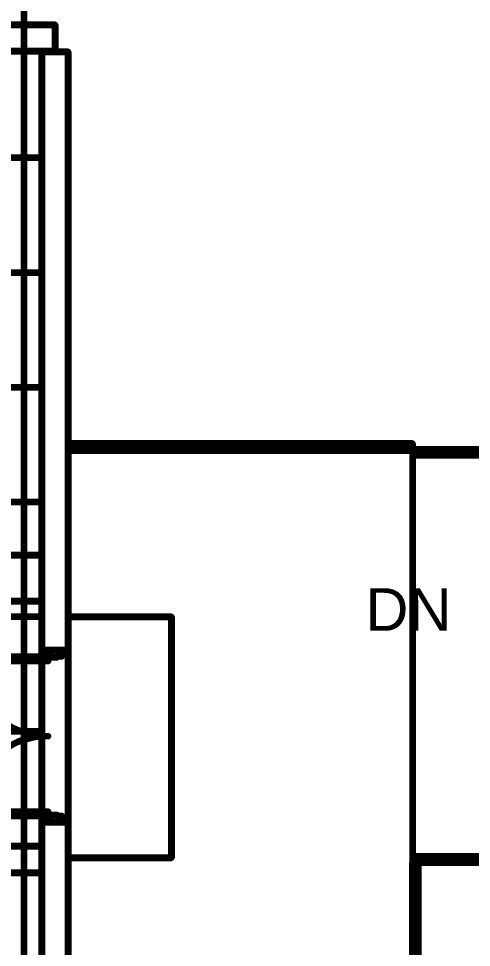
# Model space of a CAD drawing. Extents: x 0 to 1153, y 0 to 816.
# Drawn here: x 679.1 to 704.6, y 647.1 to 699.4 of the extents above; entities that cross this region are included whole.
import ezdxf

# ---------------------------------------------------------------- set-up
doc = ezdxf.new("R2010")
doc.units = 0
doc.header["$MEASUREMENT"] = 0
doc.layers.add('Arch', color=7, linetype='Continuous')
doc.styles.add('p2c-2', font='arial.ttf')

msp = doc.modelspace()

# ---------------------------------------------------------------- linework, layer by layer
at = {"layer": 'Arch', "color": 11, "linetype": 'Continuous', "lineweight": 211}
for p, q in [((679.418, 361.77), (679.418, 717.391)), ((680.413, 691.557), (629.973, 691.557)), ((680.413, 685.091), (629.973, 685.091)), ((680.413, 678.625), (629.973, 678.625)), ((680.413, 672.158), (629.973, 672.158)), ((680.413, 665.692), (629.973, 665.692)), ((680.413, 659.225), (629.973, 659.225))]:
    msp.add_line(p, q, dxfattribs=at)
for points in [[(629.232, 699.061), (681.164, 699.061), (629.232, 699.061), (629.232, 697.579)], [(681.164, 697.579), (681.164, 699.061), (681.164, 697.579), (629.232, 697.579)], [(680.413, 697.579), (629.973, 697.579), (629.973, 652.759), (680.413, 652.759), (680.413, 697.579), (629.973, 697.579), (629.973, 652.759), (680.413, 652.759)], [(701.305, 675.46), (701.305, 675.132), (701.305, 675.46), (681.905, 675.46), (681.905, 675.132), (681.905, 675.46)], [(681.905, 633.095), (681.905, 675.068), (701.305, 675.068), (701.305, 633.095), (681.905, 633.095), (681.905, 675.068), (701.305, 675.068), (701.305, 633.095)], [(701.305, 651.849), (701.305, 639.953), (701.305, 651.849), (701.633, 651.849), (701.633, 639.953), (701.305, 639.953), (701.633, 639.953), (701.633, 651.849), (701.305, 651.849), (763.397, 651.849), (763.397, 652.177), (701.305, 652.177), (701.305, 651.849), (763.397, 651.849), (763.397, 675.132), (701.305, 675.132), (701.305, 674.814), (763.397, 674.814), (763.397, 675.132), (701.305, 675.132)], [(687.726, 665.692), (687.726, 652.113), (681.905, 652.113), (681.905, 665.692), (681.905, 652.113), (687.726, 652.113), (687.726, 665.692), (681.905, 665.692)], [(681.905, 663.818), (680.413, 663.818), (680.413, 654.113), (680.413, 663.818), (681.905, 663.818), (681.905, 654.113)]]:
    msp.add_lwpolyline(points, close=True, dxfattribs=at)
for points in [[(629.973, 697.579), (680.413, 697.579), (680.413, 669.174), (678.677, 669.174)], [(678.677, 669.174), (680.413, 669.174), (680.413, 697.548), (681.905, 697.548), (680.413, 697.579), (629.973, 697.548)], [(680.413, 638.789), (680.413, 697.548), (680.413, 639.075)], [(681.905, 639.075), (681.905, 697.548), (681.905, 638.789)], [(681.905, 675.132), (701.305, 675.132), (681.905, 675.132)], [(678.677, 666.581), (680.413, 666.581), (680.413, 652.759), (629.973, 652.759), (680.413, 652.759), (680.413, 666.581), (678.677, 666.581)], [(681.482, 663.787), (681.545, 663.818), (681.545, 663.459), (681.27, 663.459), (681.27, 663.395), (681.048, 663.395), (681.048, 663.459), (680.783, 663.459), (680.783, 663.818), (680.847, 663.818)], [(676.296, 654.727), (680.783, 654.727), (680.783, 654.113), (680.847, 654.113)], [(680.413, 654.113), (681.905, 654.113), (680.413, 654.113)], [(629.973, 652.759), (680.413, 652.759), (629.973, 652.759)], [(680.413, 651.267), (680.413, 652.759), (680.413, 651.267)], [(680.413, 640.419), (680.413, 651.267), (629.973, 651.267), (680.413, 651.267), (680.413, 640.419)], [(629.973, 651.267), (680.413, 651.267), (629.973, 651.267)]]:
    msp.add_lwpolyline(points, dxfattribs=at)
msp.add_lwpolyline([(676.296, 663.194), (676.296, 663.459), (680.783, 663.459), (680.783, 663.194), (676.296, 663.194, 0.397441), (680.778, 658.971, 0.397442), (676.296, 654.727), (676.296, 654.473), (680.783, 654.473), (681.048, 654.473), (681.048, 654.537), (681.27, 654.537), (681.27, 654.473), (681.545, 654.473), (681.545, 654.113), (681.482, 654.145)], format="xyb", dxfattribs=at)

# ---------------------------------------------------------------- texts
at = {"layer": 'Arch', "color": 11, "linetype": 'Continuous', "lineweight": 211, "style": 'p2c-2'}
msp.add_text('DN', height=2.3992, dxfattribs=at).set_placement((698.659, 664.909))

doc.saveas('drawing.dxf')
